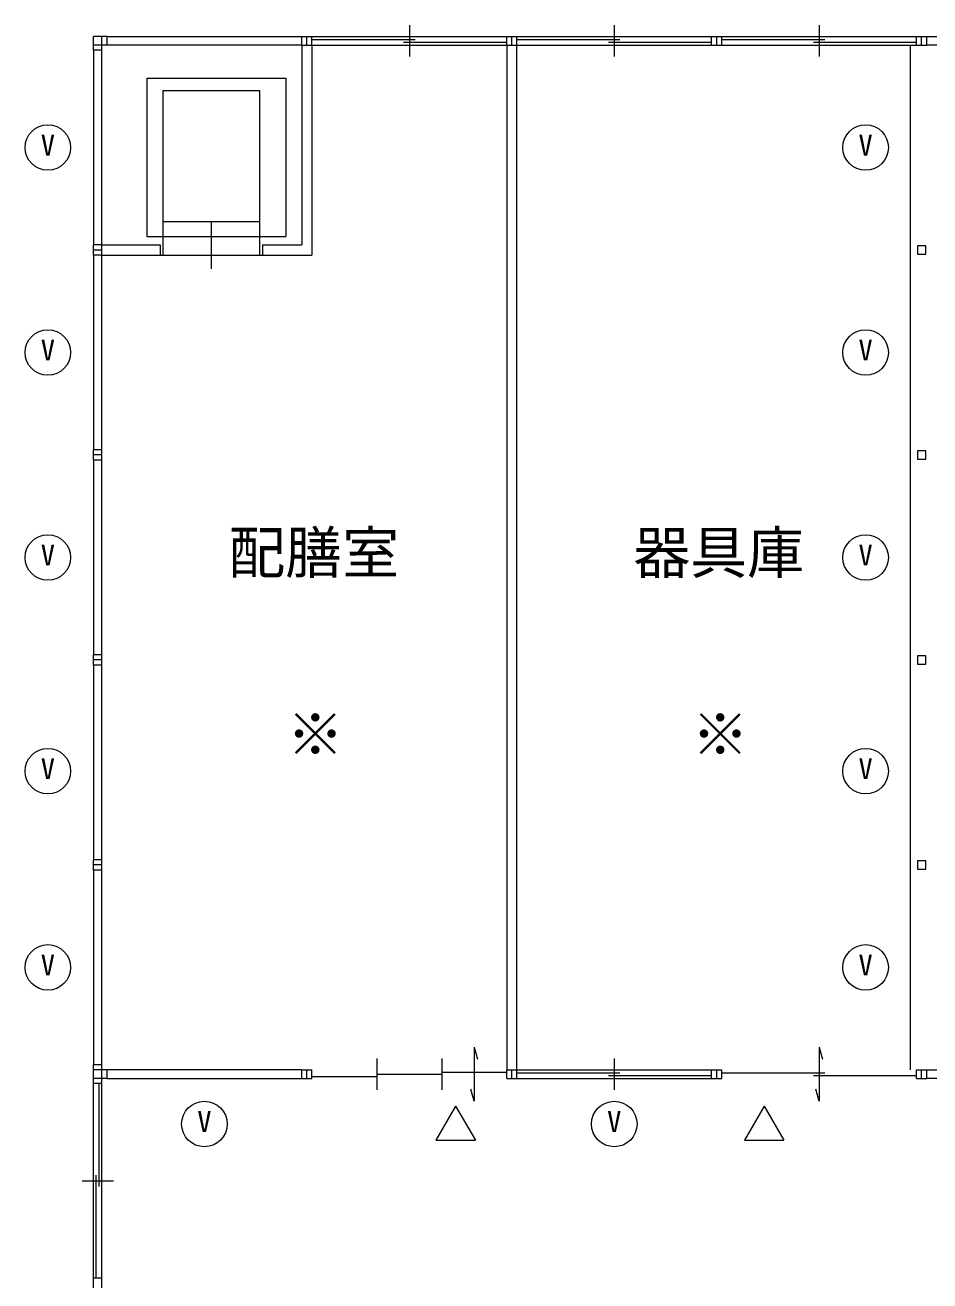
# Model space of a CAD drawing. Units: millimetres at full size, sheet at 1:100. Extents: x -84100 to 167013, y -59450 to 59350.
# Drawn here: x -61828 to -53881, y 30348 to 41375 of the extents above; entities that cross this region are included whole.
import ezdxf
from ezdxf.enums import TextEntityAlignment as Align

# ---------------------------------------------------------------- set-up
doc = ezdxf.new("R2010")
doc.units = ezdxf.units.MM
doc.header["$LTSCALE"] = 100
for name, color, linetype, lineweight in [('0-2_間仕切り', 5, 'Continuous', 9), ('0-4_通り芯', 3, 'Continuous', 9), ('0-7_作図線', 7, 'Continuous', 9), ('0-B_部屋面積', 4, 'Continuous', 9), ('3-1', 5, 'Continuous', 9), ('3-3', 4, 'Continuous', 9)]:
    doc.layers.add(name, color=color, linetype=linetype, lineweight=lineweight)
doc.layers.add('1-E', color=7, linetype='Continuous')
doc.layers.add('2-A', color=7, linetype='Continuous')
doc.styles.add('ＭＳ ゴシック', font='')
doc.styles.get('ＭＳ ゴシック').set_extended_font_data('MS Gothic')

msp = doc.modelspace()

# ---------------------------------------------------------------- linework, layer by layer
at = {"layer": '0-2_間仕切り'}
for p, q in [((-58453.5, 41375.1), (-58453.5, 41100.1)), ((-56653.5, 41375.1), (-56653.5, 41100.1)), ((-54853.5, 41375.1), (-54853.5, 41100.1)), ((-59308.5, 41275.1), (-57598.5, 41275.1)), ((-59308.5, 41250.1), (-58403.5, 41250.1)), ((-57508.5, 41275.1), (-55798.5, 41275.1)), ((-57508.5, 41250.1), (-56603.5, 41250.1)), ((-55708.5, 41275.1), (-53998.5, 41275.1)), ((-55708.5, 41250.1), (-54803.5, 41250.1)), ((-59308.5, 41200.1), (-57598.5, 41200.1)), ((-58503.5, 41225.1), (-57598.5, 41225.1)), ((-57508.5, 41200.1), (-55798.5, 41200.1)), ((-56703.5, 41225.1), (-55798.5, 41225.1)), ((-55708.5, 41200.1), (-53998.5, 41200.1)), ((-54903.5, 41225.1), (-53998.5, 41225.1)), ((-57883.5, 32400.1), (-57883.5, 31925.1)), ((-57883.5, 32400.1), (-57855.1, 32293.9)), ((-54853.5, 32400.1), (-54825.1, 32293.9)), ((-54853.5, 32400.1), (-54853.5, 31925.1)), ((-58738.5, 32300.1), (-58738.5, 32025.1)), ((-58168.5, 32300.1), (-58168.5, 32025.1)), ((-56653.5, 32300.1), (-56653.5, 32025.1)), ((-59308.5, 32143.8), (-58738.5, 32143.8)), ((-58738.5, 32162.6), (-58168.5, 32162.6)), ((-58168.5, 32181.3), (-57598.5, 32181.3)), ((-57508.5, 32200.1), (-55798.5, 32200.1)), ((-57508.5, 32175.1), (-56603.5, 32175.1)), ((-57508.5, 32125.1), (-55798.5, 32125.1)), ((-56703.5, 32150.1), (-55798.5, 32150.1)), ((-55708.5, 32175.1), (-54803.5, 32175.1)), ((-54903.5, 32150.1), (-53998.5, 32150.1)), ((-61228.5, 30370.1), (-61228.5, 32080.1)), ((-61178.5, 31175.1), (-61178.5, 32080.1)), ((-61153.5, 30370.1), (-61153.5, 32080.1)), ((-57883.5, 31925.1), (-57912, 32031.2)), ((-54853.5, 31925.1), (-54882, 32031.2)), ((-61328.5, 31225.1), (-61053.5, 31225.1)), ((-61203.5, 30370.1), (-61203.5, 31275.1))]:
    msp.add_line(p, q, dxfattribs=at)
at = {"layer": '0-4_通り芯'}
for p, q in [((-61108.5, 41275.1), (-59398.5, 41275.1)), ((-53908.5, 41275.1), (-52198.5, 41275.1)), ((-61228.5, 41155.1), (-61228.5, 39445.1)), ((-61153.5, 39445.1), (-61153.5, 41155.1)), ((-59398.5, 41200.1), (-61108.5, 41200.1)), ((-59398.5, 41200.1), (-59398.5, 39445.1)), ((-59308.5, 41200.1), (-59308.5, 39355.1)), ((-57598.5, 41200.1), (-57598.5, 32200.1)), ((-57508.5, 32200.1), (-57508.5, 41200.1)), ((-54053.5, 41200.1), (-54053.5, 32200.1)), ((-52198.5, 41200.1), (-53908.5, 41200.1)), ((-61153.5, 39445.1), (-60643.5, 39445.1)), ((-60643.5, 39445.1), (-60643.5, 39355.1)), ((-59743.5, 39445.1), (-59743.5, 39355.1)), ((-59743.5, 39445.1), (-59398.5, 39445.1)), ((-61228.5, 39355.1), (-61228.5, 37645.1)), ((-61153.5, 37645.1), (-61153.5, 39355.1)), ((-61153.5, 39355.1), (-60643.5, 39355.1)), ((-59743.5, 39355.1), (-59308.5, 39355.1)), ((-61228.5, 37555.1), (-61228.5, 35845.1)), ((-61153.5, 35845.1), (-61153.5, 37555.1)), ((-61228.5, 35755.1), (-61228.5, 34045.1)), ((-61153.5, 34045.1), (-61153.5, 35755.1)), ((-61228.5, 33955.1), (-61228.5, 32245.1)), ((-61153.5, 32245.1), (-61153.5, 33955.1)), ((-59398.5, 32200.1), (-61108.5, 32200.1)), ((-61108.5, 32125.1), (-59398.5, 32125.1)), ((-53908.5, 32200.1), (-52198.5, 32200.1)), ((-52198.5, 32125.1), (-53908.5, 32125.1))]:
    msp.add_line(p, q, dxfattribs=at)
at = {"layer": '0-7_作図線'}
for p, q in [((-61108.5, 41275.1), (-61228.5, 41275.1)), ((-61153.5, 41155.1), (-61153.5, 41275.1)), ((-61108.5, 41200.1), (-61108.5, 41275.1)), ((-59398.5, 41275.1), (-59308.5, 41275.1)), ((-59398.5, 41200.1), (-59398.5, 41275.1)), ((-59353.5, 41200.1), (-59353.5, 41275.1)), ((-59308.5, 41200.1), (-59308.5, 41275.1)), ((-57598.5, 41200.1), (-57598.5, 41275.1)), ((-57598.5, 41275.1), (-57508.5, 41275.1)), ((-57553.5, 41200.1), (-57553.5, 41275.1)), ((-57508.5, 41200.1), (-57508.5, 41275.1)), ((-55798.5, 41200.1), (-55798.5, 41275.1)), ((-55798.5, 41275.1), (-55708.5, 41275.1)), ((-55753.5, 41200.1), (-55753.5, 41275.1)), ((-55708.5, 41200.1), (-55708.5, 41275.1)), ((-53998.5, 41200.1), (-53998.5, 41275.1)), ((-53998.5, 41275.1), (-53908.5, 41275.1)), ((-53953.5, 41200.1), (-53953.5, 41275.1)), ((-53908.5, 41200.1), (-53908.5, 41275.1)), ((-61108.5, 41200.1), (-61228.5, 41200.1)), ((-59398.5, 41200.1), (-59308.5, 41200.1)), ((-57598.5, 41200.1), (-57508.5, 41200.1)), ((-55798.5, 41200.1), (-55708.5, 41200.1)), ((-53998.5, 41200.1), (-53908.5, 41200.1)), ((-61228.5, 39355.1), (-61228.5, 39445.1)), ((-61153.5, 39445.1), (-61228.5, 39445.1)), ((-61153.5, 39400.1), (-61228.5, 39400.1)), ((-61153.5, 39355.1), (-61153.5, 39445.1)), ((-61153.5, 39355.1), (-61228.5, 39355.1)), ((-61228.5, 37555.1), (-61228.5, 37645.1)), ((-61153.5, 37645.1), (-61228.5, 37645.1)), ((-61153.5, 37555.1), (-61153.5, 37645.1)), ((-61153.5, 37600.1), (-61228.5, 37600.1)), ((-61153.5, 37555.1), (-61228.5, 37555.1)), ((-61228.5, 35755.1), (-61228.5, 35845.1)), ((-61153.5, 35845.1), (-61228.5, 35845.1)), ((-61153.5, 35755.1), (-61153.5, 35845.1)), ((-61153.5, 35800.1), (-61228.5, 35800.1)), ((-61153.5, 35755.1), (-61228.5, 35755.1)), ((-61228.5, 33955.1), (-61228.5, 34045.1)), ((-61153.5, 34045.1), (-61228.5, 34045.1)), ((-61153.5, 34000.1), (-61228.5, 34000.1)), ((-61153.5, 33955.1), (-61153.5, 34045.1)), ((-61153.5, 33955.1), (-61228.5, 33955.1)), ((-61228.5, 32080.1), (-61228.5, 32245.1)), ((-61108.5, 32200.1), (-61228.5, 32200.1)), ((-61108.5, 32125.1), (-61228.5, 32125.1)), ((-61108.5, 32125.1), (-61108.5, 32200.1)), ((-59398.5, 32200.1), (-59308.5, 32200.1)), ((-59398.5, 32125.1), (-59398.5, 32200.1)), ((-59398.5, 32125.1), (-59308.5, 32125.1)), ((-59353.5, 32125.1), (-59353.5, 32200.1)), ((-59308.5, 32125.1), (-59308.5, 32200.1)), ((-57598.5, 32125.1), (-57598.5, 32200.1)), ((-57598.5, 32200.1), (-57508.5, 32200.1)), ((-57598.5, 32125.1), (-57508.5, 32125.1)), ((-57553.5, 32125.1), (-57553.5, 32200.1)), ((-57508.5, 32125.1), (-57508.5, 32200.1)), ((-55798.5, 32125.1), (-55798.5, 32200.1)), ((-55798.5, 32200.1), (-55708.5, 32200.1)), ((-55798.5, 32125.1), (-55708.5, 32125.1)), ((-55753.5, 32125.1), (-55753.5, 32200.1)), ((-55708.5, 32125.1), (-55708.5, 32200.1)), ((-53998.5, 32125.1), (-53998.5, 32200.1)), ((-53998.5, 32200.1), (-53908.5, 32200.1)), ((-53998.5, 32125.1), (-53908.5, 32125.1)), ((-53953.5, 32125.1), (-53953.5, 32200.1)), ((-53908.5, 32125.1), (-53908.5, 32200.1)), ((-61153.5, 32080.1), (-61228.5, 32080.1)), ((-61228.5, 30280.1), (-61228.5, 30370.1)), ((-61153.5, 30370.1), (-61228.5, 30370.1)), ((-61153.5, 30280.1), (-61153.5, 30370.1))]:
    msp.add_line(p, q, dxfattribs=at)
for points in [[(-61153.5, 41155.1), (-61228.5, 41155.1), (-61228.5, 41275.1)], [(-61153.5, 32080.1), (-61153.5, 32245.1), (-61228.5, 32245.1)]]:
    msp.add_lwpolyline(points, dxfattribs=at)
for points in [[(-53991, 39362.6), (-53916, 39362.6), (-53916, 39437.6), (-53991, 39437.6)], [(-53991, 37562.6), (-53916, 37562.6), (-53916, 37637.6), (-53991, 37637.6)], [(-53991, 35762.6), (-53916, 35762.6), (-53916, 35837.6), (-53991, 35837.6)], [(-53991, 33962.6), (-53916, 33962.6), (-53916, 34037.6), (-53991, 34037.6)]]:
    msp.add_lwpolyline(points, close=True, dxfattribs=at)
at = {"layer": '0-B_部屋面積'}
for p, q in [((-60758.5, 40910.1), (-59538.5, 40910.1)), ((-60758.5, 40910.1), (-60758.5, 39520.1)), ((-59538.5, 40910.1), (-59538.5, 39520.1)), ((-60618.5, 40800.1), (-59768.5, 40800.1)), ((-59768.5, 40800.1), (-59768.5, 39650.1)), ((-60618.5, 39650.1), (-60618.5, 39355.1)), ((-60193.5, 39650.1), (-60193.5, 39234.4)), ((-59768.5, 39650.1), (-59768.5, 39355.1)), ((-60758.5, 39520.1), (-59538.5, 39520.1)), ((-60643.5, 39355.1), (-59743.5, 39355.1))]:
    msp.add_line(p, q, dxfattribs=at)
msp.add_lwpolyline([(-60618.5, 40800.1), (-60618.5, 39650.1), (-59768.5, 39650.1)], dxfattribs=at)
at = {"layer": '3-1'}
for p, q in [((-58046.9, 31882.7), (-58220.1, 31582.7)), ((-58046.9, 31882.7), (-57873.7, 31582.7)), ((-55337.7, 31882.7), (-55510.9, 31582.7)), ((-55337.7, 31882.7), (-55164.5, 31582.7)), ((-58220.1, 31582.7), (-57873.7, 31582.7)), ((-55510.9, 31582.7), (-55164.5, 31582.7))]:
    msp.add_line(p, q, dxfattribs=at)
at = {"layer": '3-3'}
for centre in [(-61628.5, 40300.1), (-54445.7, 40300.1), (-61628.5, 38500.1), (-54445.7, 38500.1), (-61628.5, 36700.1), (-54445.7, 36700.1), (-61628.5, 34823.8), (-54445.7, 34823.8), (-61628.5, 33100.1), (-54445.7, 33100.1), (-60253.5, 31725.1), (-56653.5, 31725.1)]:
    msp.add_circle(centre, 200, dxfattribs=at)

# ---------------------------------------------------------------- texts
at = {"layer": '1-E', "style": 'ＭＳ ゴシック'}
for s, p in [('配膳室', (-60043.2, 36450.1)), ('器具庫', (-56486.3, 36450.1))]:
    msp.add_text(s, height=366.6, dxfattribs=at).set_placement(p, align=Align.BOTTOM_LEFT)
at = {"layer": '2-A', "style": 'ＭＳ ゴシック'}
for p in [(-59529.5, 34853.9), (-55972.6, 34853.9)]:
    msp.add_text('※', height=366.6, dxfattribs=at).set_placement(p, align=Align.BOTTOM_LEFT)
at = {"layer": '3-3', "style": 'ＭＳ ゴシック'}
for p in [(-61691, 40175.1), (-54508.2, 40175.1), (-61691, 38375.1), (-54508.2, 38375.1), (-61691, 36575.1), (-54508.2, 36575.1), (-61691, 34698.9), (-54508.2, 34698.9), (-61691, 32975.1), (-54508.2, 32975.1), (-60316, 31600.1), (-56716, 31600.1)]:
    msp.add_text('V', height=183.3, dxfattribs=at).set_placement(p, align=Align.BOTTOM_LEFT)

doc.saveas('drawing.dxf')
